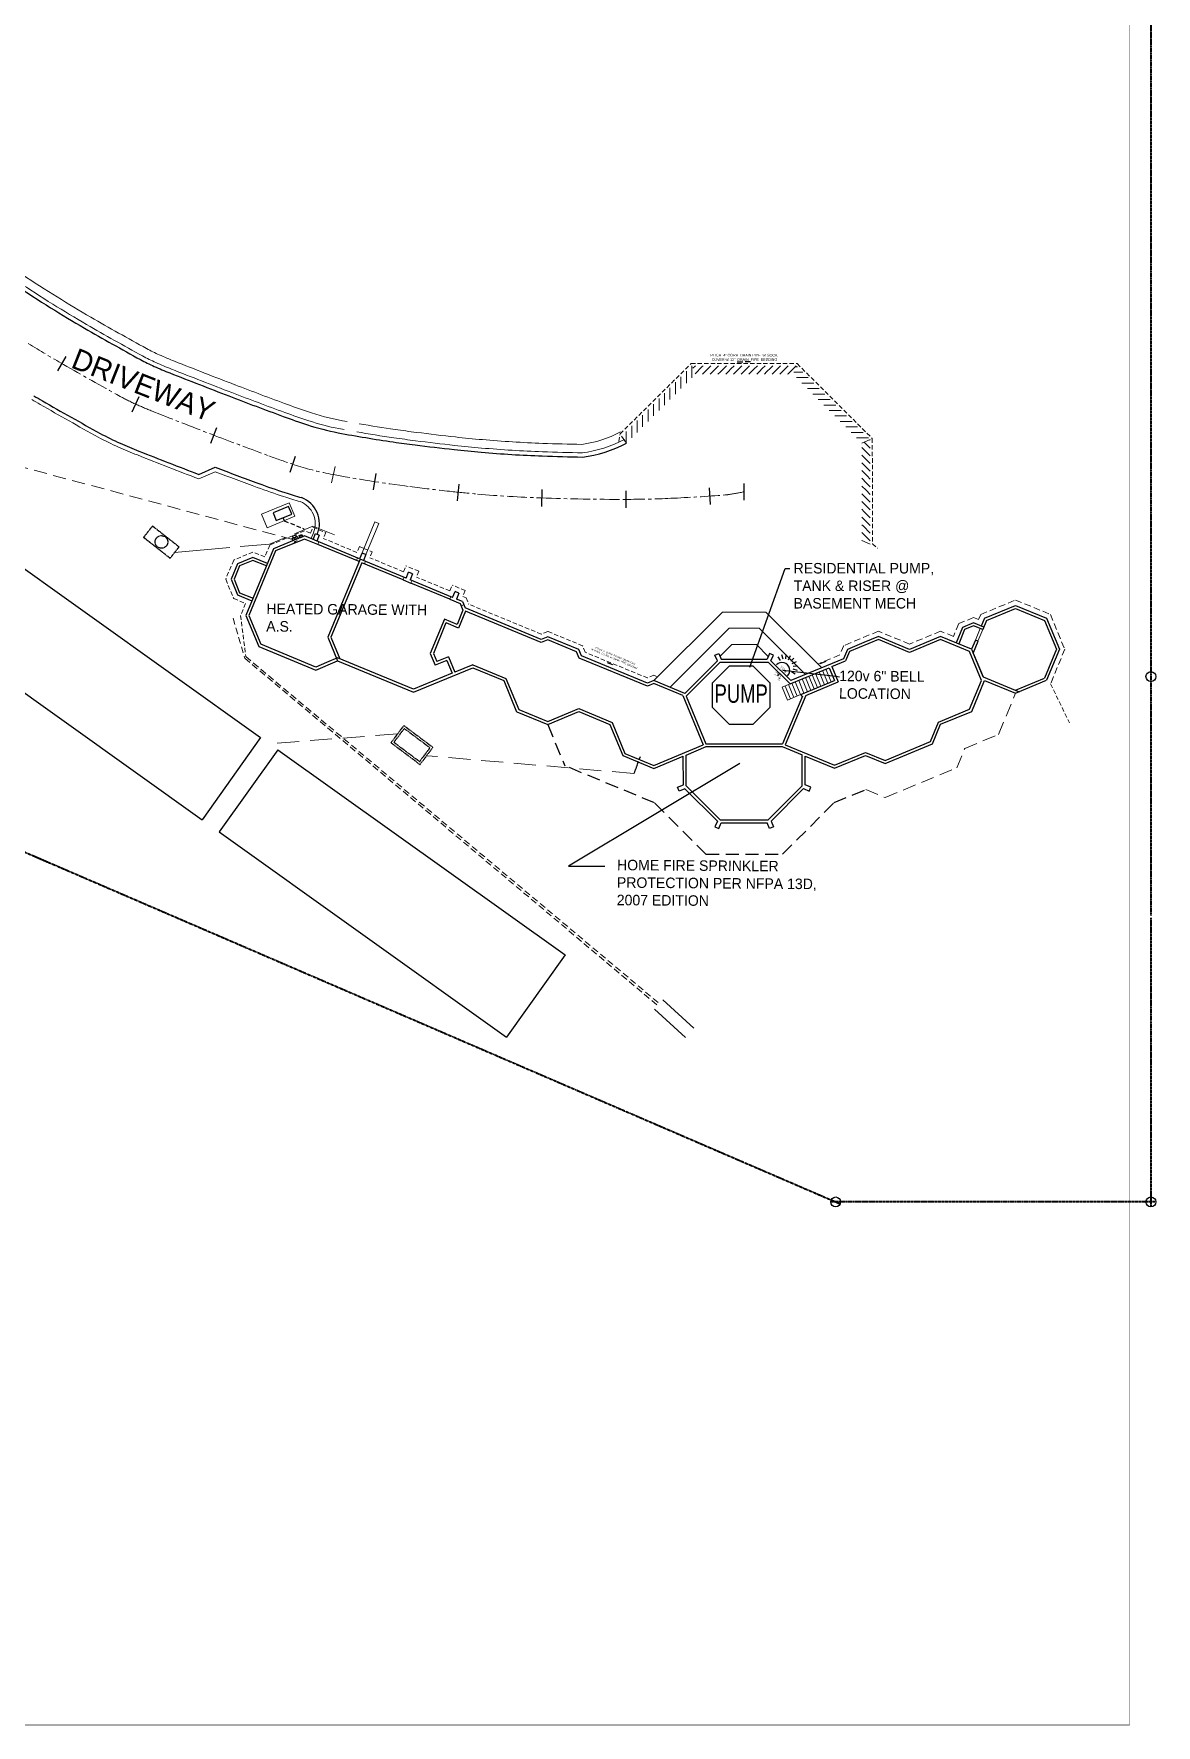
# Model space of a CAD drawing. Extents: x -16 to 10076, y -1 to 10000.
# Drawn here: x 6871 to 10075, y 0 to 4829 of the extents above; entities that cross this region are included whole.
import ezdxf
from ezdxf.enums import TextEntityAlignment as Align

# ---------------------------------------------------------------- set-up
doc = ezdxf.new("R2010")
doc.units = 0
doc.header["$MEASUREMENT"] = 0
for name, pattern in [('CENTER2', [1.125, 0.75, -0.125, 0.125, -0.125]), ('HIDDEN', [0.375, 0.25, -0.125]), ('HIDDEN2', [0.1875, 0.125, -0.0625]), ('HIDDENX2', [0.75, 0.5, -0.25]), ('PHANTOM', [2.5, 1.25, -0.25, 0.25, -0.25, 0.25, -0.25])]:
    doc.linetypes.add(name, pattern=pattern)
for name, color, linetype in [('BALCONY', 9, 'Continuous'), ('C-ANNO', 250, 'Continuous'), ('D-SCRATCH', 4, 'Continuous'), ('DOORS', 3, 'Continuous'), ('ELEC', 5, 'Continuous'), ('FOUNDATION', 5, 'Continuous'), ('LLFOUND', 7, 'Continuous'), ('SEPTIC', 5, 'Continuous'), ('TEXT', 1, 'Continuous'), ('TEXT100', 1, 'Continuous'), ('VX-PINS', 7, 'HIDDEN2')]:
    doc.layers.add(name, color=color, linetype=linetype)
for name, color, linetype, lineweight in [('CONCRETE', 7, 'Continuous', 30), ('D-CL', 5, 'CENTER2', 9), ('FOOTING TILE', 3, 'HIDDEN', 20), ('LP GAS', 6, 'Continuous', 20), ('Object', 4, 'Continuous', 30), ('V-BNDY', 3, 'PHANTOM', 40)]:
    doc.layers.add(name, color=color, linetype=linetype, lineweight=lineweight)
doc.layers.add('Viewport', color=42, linetype='Continuous', plot=False)
doc.styles.add('ARCHENT', font='technical.ttf', dxfattribs={"height": 6})
doc.styles.add('EXIST', font='romans.shx', dxfattribs={"width": 0.75, "oblique": 20, "height": 12})
doc.styles.add('OMNIX', font='omnix.shx', dxfattribs={"width": 0.75})
doc.styles.get("Standard").update_dxf_attribs({"font": 'hcad.shx', "height": 8})
doc.dimstyles.new('ARCHENTLTD', dxfattribs={"dimtxt": 12, "dimasz": 6, "dimexe": 9, "dimexo": 3, "dimgap": 1, "dimtad": 0, "dimdec": 4, "dimzin": 1, "dimdsep": 46, "dimlunit": 4, "dimtxsty": 'ARCHENT', "dimcen": 6, "dimaunit": 1, "dimadec": 5, "dimazin": 0, "dimtfac": 1, "dimtdec": 4, "dimtofl": 0, "dimtmove": 0, "dimatfit": 3, "dimfxl": 1, "dimfrac": 2, "dimtolj": 1, "dimtzin": 0, "dimarcsym": 0})
doc.dimstyles.new('DEFAULT', dxfattribs={"dimtxt": 8, "dimasz": 8, "dimexe": 8, "dimexo": 8, "dimgap": 1, "dimtad": 0, "dimdec": 1, "dimrnd": 0.5, "dimzin": 7, "dimdsep": 46, "dimlunit": 4, "dimtxsty": 'Standard', "dimcen": 0, "dimclrd": 256, "dimclre": 256, "dimclrt": 256, "dimadec": 0, "dimazin": 0, "dimtfac": 1, "dimtdec": 4, "dimtofl": 0, "dimtmove": 2, "dimatfit": 3, "dimfxl": 1, "dimtolj": 1, "dimtzin": 0, "dimarcsym": 0})

# ---------------------------------------------------------------- blocks, each defined once
blk = doc.blocks.new('F-LGPIN')
at = {"linetype": 'Continuous'}
blk.add_circle((0, 0), 0.03906577608751791, dxfattribs=at)
blk = doc.blocks.new('Tick')
at = {"layer": 'D-SCRATCH'}
blk.add_line((0, -2), (0, 2), dxfattribs=at)

msp = doc.modelspace()

# ---------------------------------------------------------------- hatches: boundary and pattern name
at = {"layer": 'C-ANNO', "linetype": 'Continuous', "lineweight": 9, "ltscale": 50}
msp.add_hatch(color=256, dxfattribs=at).paths.add_polyline_path([(7626.373493237883, 3384.82974264703), (7612.304379644462, 3379.079063865287), (7614.215429628238, 3374.415330027767), (7614.215524685113, 3374.415368881757)])
at = {"layer": 'D-CL', "linetype": 'Continuous', "lineweight": 9, "ltscale": 75}
h = msp.add_hatch(dxfattribs=at)
h.set_pattern_fill('ANSI31', color=256, scale=125, angle=45, style=0)
h.set_pattern_definition([(90, (30.834306029451, -74.54521324164443), (-15.625, 2.664535259100376e-15), [])])
edge = h.paths.add_edge_path()
edge.add_line((8548.589872162534, 3680.239878741021), (8749.688746173804, 3881.345852016669))
edge.add_line((8562.838267471623, 3660.48723452341), (8759.633957980188, 3857.347043653368))
edge.add_line((8562.838267471623, 3660.48723452341), (8548.589872162534, 3680.239878741021))
edge.add_line((8759.610683705509, 3857.340563508586), (8749.654447681805, 3881.331618216368))
h = msp.add_hatch(dxfattribs=at)
h.set_pattern_fill('ANSI31', color=256, scale=125, style=0)
h.set_pattern_definition([(45, (30.834306029451, -74.54521324164443), (-11.0485434560398, 11.04854345603981), [])])
edge = h.paths.add_edge_path()
edge.add_line((8759.63395798019, 3857.347043653368), (9037.990431225946, 3857.392382365374))
edge.add_line((8749.688746173815, 3881.345852016669), (9047.927824651382, 3881.394429208088))
edge.add_line((8759.610683705509, 3857.340563508586), (8749.654447681805, 3881.331618216368))
edge.add_line((9037.990431225944, 3857.392382365374), (9047.923571770129, 3881.396189115084))
h = msp.add_hatch(dxfattribs=at)
h.set_pattern_fill('ANSI31', color=256, scale=125, angle=315, style=0)
h.set_pattern_definition([(0, (30.834306029451, -74.54521324164443), (4.440892098500626e-15, 15.625), [])])
edge = h.paths.add_edge_path()
edge.add_line((9037.990431225944, 3857.392382365374), (9234.850240355934, 3660.596691856811))
edge.add_line((9047.927824651384, 3881.39442920811), (9258.849048719227, 3670.541903663204))
edge.add_line((9037.990431225944, 3857.392382365374), (9047.923571770129, 3881.396189115084))
edge.add_line((9234.799484786412, 3660.601589593271), (9258.79690532198, 3670.546226277735))
h = msp.add_hatch(dxfattribs=at)
h.set_pattern_fill('ANSI31', color=256, scale=125, angle=270, style=0)
h.set_pattern_definition([(315, (30.834306029451, -74.54521324164443), (11.04854345603981, 11.0485434560398), [])])
edge = h.paths.add_edge_path()
edge.add_line((9234.799484786412, 3660.601589593271), (9234.844820876484, 3382.261213431286))
edge.add_line((9258.849048719238, 3670.541903663182), (9258.897625910646, 3372.302825185594))
edge.add_line((9234.799484786412, 3660.601589593271), (9258.79690532198, 3670.546226277735))
edge.add_line((9234.895579067897, 3382.240218611019), (9258.897625910646, 3372.302825185594))

# ---------------------------------------------------------------- linework, layer by layer
at = {"layer": 'BALCONY', "linetype": 'HIDDEN', "lineweight": 20, "ltscale": 150}
for p, q in [((9625.283932419525, 2828.60141291548), (9673.907588160497, 2946.226835772863)), ((9528.745559917958, 2788.533110863507), (9625.283932419521, 2828.601412915479)), ((9505.932627064425, 2733.180297848221), (9528.745559917954, 2788.533110863506)), ((9301.255024800745, 2648.300894145752), (9505.932627064425, 2733.180297848221)), ((9245.823267970942, 2671.215744645137), (9301.255024800745, 2648.300894145752))]:
    msp.add_line(p, q, dxfattribs=at)
at = {"layer": 'BALCONY', "linetype": 'HIDDEN', "lineweight": 25, "ltscale": 150}
for p, q in [((8338.03105494369, 2856.815236430609), (8386.685267166838, 2739.272311223147)), ((8338.063161489532, 2856.801943319215), (8386.71737371268, 2739.259018111752)), ((8642.640776880125, 2633.334382590406), (8386.68355519096, 2739.276447158009)), ((9155.673220875737, 2633.798920397848), (9245.823267970942, 2671.215744645137)), ((8789.84152447685, 2486.277421121276), (8642.640776880133, 2633.334382590404)), ((9008.402514389834, 2486.384218793549), (9155.673220875737, 2633.798920397849)), ((8789.84152447685, 2486.277421121276), (9008.402514389838, 2486.38421879355)), ((8789.87363102269, 2486.264128009881), (9008.434620935679, 2486.370925682155))]:
    msp.add_line(p, q, dxfattribs=at)
at = {"layer": 'C-ANNO', "linetype": 'Continuous', "lineweight": 9, "ltscale": 50}
for p, q in [((8562.838267471623, 3660.48723452341), (8548.589872162534, 3680.239878741021)), ((9234.799484786412, 3660.601589593271), (9258.79690532198, 3670.546226277735)), ((9234.895579067897, 3382.240218611019), (9258.897625910644, 3372.302825185594))]:
    msp.add_line(p, q, dxfattribs=at)
at = {"layer": 'CONCRETE', "color": 1, "lineweight": 20, "ltscale": 75}
for p, q in [((8836.709570448615, 3178.097990081927), (8640.870863496351, 2982.310618784672)), ((8836.709570448618, 3178.097990081926), (8961.03783312754, 3178.084984033023)), ((9120.354948176313, 3018.908030606935), (8961.03783312754, 3178.084984033023)), ((8856.060265002228, 3131.595969022363), (8687.487023692178, 2963.066916207504)), ((8856.060265002232, 3131.595969022364), (8941.786869789636, 3131.587001114421)), ((9073.873991379352, 2999.616085152024), (8941.786869789636, 3131.587001114422)), ((8863.49349710698, 3085.095191173373), (8829.783250663093, 3051.393781274668)), ((8967.729025959421, 3051.514803848053), (8934.126465231255, 3085.087802219182))]:
    msp.add_line(p, q, dxfattribs=at)
at = {"layer": 'D-CL', "linetype": 'Continuous', "lineweight": 30, "ltscale": 50}
msp.add_line((7341.562116098973, 3571.001324419094), (7388.06712752114, 3591.768250237471), dxfattribs=at)
at = {"layer": 'D-CL', "ltscale": 75}
msp.add_lwpolyline([(6854.944764842217, 3945.255579691677, 0.00798766219194515), (6955.142416801066, 3885.088167440472, 0.006024652396805446), (7117.679627858054, 3793.583067814956, 0.02099905066465009), (7165.681130686654, 3769.877708039427, 0.009804312381586416), (7215.000467410918, 3749.193486563387, 0.002810775070789516), (7388.782097296872, 3681.413259261468, 0.003735480270276749), (7541.7495399836, 3624.047001059828, 0.00796278162827314), (7614.122753683226, 3598.820350489774, 0.03306163574879687), (7717.420222028591, 3572.0730500095, 0.01536069452891745), (7944.082448818571, 3536.295910805542, 0.004021929962097451), (8057.610564040801, 3522.861357474036, 0.005698870371673693), (8137.902565535604, 3514.939275799019, 0.01274223059563025), (8318.245167120735, 3503.840197681499, 0.009545530985555467), (8559.386537750612, 3499.766133531235, 0.0104841401684464), (8689.21894611054, 3502.774197991871, 0.008761550137532426), (8844.318713788418, 3512.348985574069, 0.0212351182893392), (8854.54237071072, 3513.598775335666, 0.004861434455680819), (8898.835597288295, 3521.376676010483)], format="xyb", dxfattribs=at)
at = {"layer": 'D-CL', "linetype": 'Continuous', "lineweight": 30, "ltscale": 150}
for points in [[(6870.708302279975, 3795.43248701592, 0.001862669766988677), (6895.017343886991, 3781.237430288168, 0.006024652396804239), (7060.074398157531, 3688.313710872161, 0.02099905066465341), (7117.109472386291, 3660.147156186478, 0.009804312381589304), (7170.768243022261, 3637.643003258152, 0.002742758116320397), (7341.562116098969, 3571.001324419091, 0.003735480270280087)], [(7388.067127521141, 3591.768250237472, 0.003022156596032684), (7512.842021913413, 3545.17777132464, 0.007962781628277758), (7587.741493033233, 3519.07055997897, 0.01387407786103739), (7635.129765959226, 3504.84033762335, 0.01536069452891729)]]:
    msp.add_lwpolyline(points, format="xyb", dxfattribs=at)
msp.add_arc((7606.217028307329, 3430.247753531682), 80, 337.8301863365362, 68.81323366523809, dxfattribs=at)
at = {"layer": 'DOORS', "lineweight": 20, "ltscale": 75}
msp.add_line((8863.493497106976, 3085.095191173372), (8934.126465231255, 3085.087802219182), dxfattribs=at)
at = {"layer": 'ELEC', "linetype": 'Continuous', "lineweight": 9, "ltscale": 50}
for p, q in [((7600.226836857241, 3490.240221032804), (7520.773197061267, 3457.329445849404)), ((7616.299541016574, 3451.437280667327), (7600.226836857241, 3490.240221032804)), ((7520.773197061269, 3457.329445849402), (7536.845901220603, 3418.526505483929)), ((7536.845901220603, 3418.526505483929), (7616.299541016574, 3451.437280667327))]:
    msp.add_line(p, q, dxfattribs=at)
at = {"layer": 'ELEC', "linetype": 'Continuous', "ltscale": 50}
for p, q in [((7598.12771055346, 3479.62920464601), (7553.781492992913, 3461.260399892485)), ((7607.312112930223, 3457.456095865738), (7598.12771055346, 3479.62920464601)), ((7553.781492992915, 3461.260399892486), (7562.965895369677, 3439.087291112215)), ((7562.965895369677, 3439.087291112213), (7607.312112930223, 3457.456095865738))]:
    msp.add_line(p, q, dxfattribs=at)
at = {"layer": 'ELEC', "linetype": 'Continuous', "lineweight": 30, "ltscale": 50}
msp.add_line((7586.164460068157, 3438.438763379447), (7582.334219351617, 3447.292114972915), dxfattribs=at)
at = {"layer": 'ELEC', "linetype": 'HIDDEN', "ltscale": 50}
msp.add_line((7585.787468059597, 3438.798766232429), (7641.569563799724, 3415.868151036228), dxfattribs=at)
at = {"layer": 'FOOTING TILE', "ltscale": 50}
for p, q in [((8544.502903551125, 3686.860689968662), (8747.123446903206, 3887.386008480759)), ((8747.123446903206, 3887.386008480759), (9050.389121980517, 3887.354283689361)), ((9050.389121980517, 3887.354283689361), (9264.802656096277, 3673.344861589265)), ((8540.653123622425, 3664.676555330958), (8544.502903551125, 3686.860689968662)), ((9264.802656096277, 3673.344861589265), (9264.976467549213, 3372.56186152145)), ((7643.811548741643, 3410.383831842014), (7544.371534247963, 3369.225011672326)), ((7660.322032307277, 3403.53407251797), (7643.811548741643, 3410.383831842014)), ((7660.322032307277, 3403.53407251797), (7667.013826577731, 3420.128093498437)), ((7667.089080780754, 3420.159689622264), (7704.078249581225, 3404.957204876647)), ((7704.063466372477, 3404.894736797045), (7697.212657440265, 3388.22913596236)), ((7793.260503165066, 3348.381446208612), (7697.212657440264, 3388.22913596236)), ((7496.422977335346, 3349.40337722422), (7441.361439495168, 3326.596141485702)), ((7530.3330779004, 3335.358947451511), (7496.422977335346, 3349.40337722422)), ((7544.371534247963, 3369.225011672326), (7530.332460069014, 3335.357457008628)), ((7800.130163353429, 3364.954812279302), (7793.260503165066, 3348.381446208613)), ((7800.092324340892, 3364.970366944725), (7813.062614504579, 3359.638607196726)), ((7813.078854988251, 3359.631931142756), (7837.127977109773, 3349.745942496091)), ((7837.127977109773, 3349.745942496092), (7830.208883433075, 3333.052435581857)), ((7926.269751981591, 3293.197384261133), (7830.208883433075, 3333.052435581857)), ((9264.976467549213, 3372.56186152145), (9280.1620997531, 3360.284315269508)), ((7441.361439495168, 3326.596141485702), (7418.554280043772, 3271.534787818936)), ((7926.269751981591, 3293.197384261133), (7933.162846858428, 3309.827300620258)), ((7970.109410783764, 3294.499158089835), (7933.162853008529, 3309.827298068745)), ((7970.109410783764, 3294.499158089835), (7963.220132148944, 3277.867075313797)), ((7418.554280043772, 3271.534787818936), (7441.36143949517, 3216.473434152173)), ((8058.833609023506, 3238.153827030777), (7963.216107521265, 3277.868746950929)), ((8058.833609023506, 3238.153827030777), (8065.624245683817, 3254.870297489755)), ((8102.68302322019, 3239.497901809321), (8065.624460135935, 3254.870825405275)), ((8102.68302322019, 3239.497901809321), (8095.838536739175, 3222.846271546438)), ((7441.36143949517, 3216.473434152173), (7475.235969585528, 3202.443891666461)), ((7475.235969585528, 3202.443891666461), (7461.184565136044, 3168.546591728534)), ((8105.020984065883, 3219.030702076015), (8095.838536739175, 3222.846271546438)), ((8105.020984065883, 3219.030702076015), (8112.758053423892, 3200.332263060373)), ((8319.225713738175, 3115.075605142187), (8112.758053423892, 3200.332263060373)), ((7461.184565136044, 3168.546591728534), (7475.892889233707, 3051.244169161897)), ((8337.939555263983, 3122.832901117747), (8319.225713738175, 3115.075605142187)), ((8437.374983031987, 3081.676045142364), (8337.939555263983, 3122.832901117747)), ((8444.989098725491, 3063.265462327161), (8437.374983031987, 3081.676045142364)), ((8622.631585797859, 2989.911578580857), (8444.989098725495, 3063.265462327159)), ((8640.852071921629, 2997.464367968631), (8622.631585797862, 2989.911578580857)), ((8648.228508073604, 2994.381804749874), (8640.852071921629, 2997.464367968632)), ((8993.687371998645, 2998.597013360374), (9000.856443264167, 3001.075062840129)), ((8993.687371998645, 2998.597013360374), (8996.082330571511, 2996.21174214886)), ((8996.082330571511, 2996.21174214886), (8998.53130289371, 3003.390798256687)), ((8998.53130289371, 3003.390798256687), (9000.856443264167, 3001.075062840129)), ((9773.802031718407, 2972.846319330629), (9828.032886032664, 2861.286043219249))]:
    msp.add_line(p, q, dxfattribs=at)
at = {"layer": 'FOOTING TILE', "ltscale": 75}
for p, q in [((9574.441640105428, 3171.135919790373), (9673.7257249462, 3212.343831186352)), ((9673.7257249462, 3212.343831186352), (9773.108311654187, 3171.250129574489)), ((9511.544625441582, 3144.909638965995), (9496.400700451637, 3108.274989564996)), ((9553.62116518136, 3162.531073973507), (9511.544625441582, 3144.909638965995)), ((9568.265787600127, 3156.477322482987), (9553.62116518136, 3162.531073973507)), ((9574.441640105428, 3171.135919790373), (9568.265787600127, 3156.477322482987)), ((9773.108311654187, 3171.250129574491), (9814.341888147426, 3071.7964637203)), ((9282.190999796074, 3123.335535116306), (9183.054526014725, 3082.203589324687)), ((9370.95097889118, 3086.677908608731), (9282.19099979607, 3123.335535116305)), ((9459.656895240822, 3123.463634462599), (9370.95097889118, 3086.677908608731)), ((9496.400721901295, 3108.275041453833), (9459.656895240822, 3123.463634462599)), ((7475.892889233707, 3051.244169161897), (8657.374906547255, 2059.405734930569)), ((9171.832806284607, 3055.431921313756), (9112.166560991713, 3030.65211516663)), ((9183.054526014725, 3082.203589324687), (9171.832806284607, 3055.431921313756)), ((9814.341888147426, 3071.7964637203), (9773.802031718407, 2972.846319330629))]:
    msp.add_line(p, q, dxfattribs=at)
at = {"layer": 'FOOTING TILE', "ltscale": 250}
for p, q in [((7908.677437773316, 2830.100363329652), (7542.655103199029, 2802.072028628524)), ((8584.119306304652, 2717.062816062888), (7992.501547567204, 2767.816809116074))]:
    msp.add_line(p, q, dxfattribs=at)
at = {"layer": 'FOUNDATION', "color": 1, "lineweight": 20, "ltscale": 50}
for p, q in [((7844.477392573991, 3435.382323916812), (7807.718607628124, 3346.700091824226)), ((9572.79959068163, 3130.797571660365), (9558.99447907894, 3097.400492962751)), ((9580.310451263833, 3128.026984942893), (9566.449303272091, 3094.495499723)), ((9083.607086100475, 2994.9559007846), (9098.754252524175, 2958.461147583994)), ((9093.30494901872, 2998.98100386639), (9108.452115442416, 2962.486250665781)), ((9103.002811936958, 3003.006106948177), (9118.117195425506, 2966.590339156064)), ((9112.7006748552, 3007.031210029965), (9127.847841278899, 2970.536456829353)), ((9122.398537773437, 3011.056313111752), (9137.54570419714, 2974.561559911139)), ((9132.096400691682, 3015.081416193542), (9147.243567115382, 2978.586662992926)), ((9030.100634240347, 2972.689694377186), (9007.022537680039, 2963.111118316684)), ((9007.022537680039, 2963.111118316682), (9022.169704103735, 2926.61636511608)), ((9015.742696301526, 2966.7304247182), (9030.889862725222, 2930.235671517598)), ((9025.44055921977, 2970.755527799989), (9040.587725643463, 2934.260774599385)), ((9035.138422138009, 2974.780630881777), (9050.285588561705, 2938.285877681171)), ((9044.83628505625, 2978.805733963566), (9059.983451479946, 2942.310980762957)), ((9054.513497345755, 2982.880591539235), (9069.660663769451, 2946.385838338635)), ((9064.211360263997, 2986.905694621023), (9079.358526687693, 2950.410941420422)), ((9073.909223182238, 2990.930797702812), (9089.056389605934, 2954.436044502208)), ((9059.983451479946, 2942.310980762957), (9022.169704103735, 2926.616365116082))]:
    msp.add_line(p, q, dxfattribs=at)
at = {"layer": 'FOUNDATION', "color": 1, "lineweight": 20, "ltscale": 75}
for p, q in [((7855.574029933709, 3430.814447412333), (7818.81698072778, 3342.136402870947)), ((7795.308542778323, 3332.433110428348), (7792.245268579131, 3325.042822803328)), ((7817.481777499926, 3323.242304700377), (7814.418503300728, 3315.852017075358)), ((7928.336091875243, 3277.293191712442), (7925.272817676044, 3269.902904087422)), ((7950.50932659684, 3268.102385984475), (7947.446052397644, 3260.712098359454)), ((8061.363640972154, 3222.153272996539), (8058.300366772964, 3214.762985371517)), ((8098.171792114202, 3198.967182055651), (8090.786671964554, 3195.891295369002)), ((8098.171792114202, 3198.967131296266), (8090.786671964554, 3195.891244609616)), ((8098.171792114202, 3198.967131296266), (8090.786671964554, 3195.891244609617))]:
    msp.add_line(p, q, dxfattribs=at)
at = {"layer": 'FOUNDATION', "color": 1, "lineweight": 20, "ltscale": 1.5}
msp.add_line((7844.463945467388, 3435.349882163627), (7855.562824011525, 3430.787412618018), dxfattribs=at)
at = {"layer": 'FOUNDATION', "color": 1, "ltscale": 75}
for p, q in [((7643.807475616622, 3395.230302328676), (7555.083808073486, 3358.507042624855)), ((7643.805280538308, 3386.571197416904), (7561.20510740235, 3352.382488883446)), ((7681.390954203812, 3370.991935791265), (7643.805280538308, 3386.571197416904)), ((7555.083808073486, 3358.50704262486), (7476.338132375861, 3168.542701513398)), ((7561.20510740235, 3352.382488883446), (7484.997313655756, 3168.540478533334)), ((7799.636742423233, 3321.979056916327), (7681.390954203812, 3370.991935791265)), ((7818.81698072778, 3342.136402870946), (7811.915036413032, 3325.485149884435)), ((7807.027030048254, 3318.915782717129), (7718.803004295204, 3106.071328269191)), ((7925.272817676044, 3269.902904087424), (7807.027030048254, 3318.915782717129)), ((7925.272817676044, 3269.902904087422), (7947.44605239764, 3260.712098359452)), ((8058.300366772964, 3214.762985371518), (7947.44605239764, 3260.712098359456)), ((8058.280761938483, 3214.76298742239), (8088.092788637699, 3202.401644190087)), ((8058.280761938483, 3214.762987422391), (8088.092788637699, 3202.401644190087)), ((8088.092788637699, 3202.401694949473), (8095.921020019775, 3183.482941565603)), ((8088.092788637699, 3202.401644190087), (8095.921020019775, 3183.482890806217)), ((8088.092788637699, 3202.401644190087), (8095.921020019775, 3183.482890806218)), ((8094.300547578348, 3208.322830427541), (8102.042987049935, 3189.611413275523)), ((8094.300547578348, 3208.322779668155), (8102.042987049935, 3189.611362516137)), ((8094.300547578348, 3208.322779668155), (8102.042987049935, 3189.611362516137)), ((8319.236011208413, 3099.924730734987), (8102.062302949632, 3189.602235316859)), ((7476.338132375861, 3168.542701513403), (7513.062199232977, 3079.821621741256)), ((7484.997313655757, 3168.540478533333), (7519.183347026646, 3085.950992853734)), ((8079.059805836926, 3142.551149655739), (8043.391544919333, 3157.340295927945)), ((8079.059805836926, 3142.55114965574), (8043.391544919333, 3157.340295927945)), ((8083.382959050873, 3132.098224421115), (8047.734441334179, 3146.879184561494)), ((8083.382959050873, 3132.098224421115), (8047.734441334179, 3146.879184561495)), ((8319.24189547712, 3091.267088216587), (8103.295669531412, 3180.437728723442)), ((7710.140444626985, 3106.065188591243), (7738.215680178838, 3038.459558109102)), ((7718.803004295204, 3106.07132826919), (7744.403594360791, 3044.557289491838)), ((8337.945447498169, 3107.679842664268), (8319.236011208413, 3099.924730734988)), ((8337.945820380246, 3099.020273535493), (8319.24189547712, 3091.267088216588)), ((8426.642551896519, 3070.980776256721), (8337.945447498169, 3107.679842664268)), ((8420.50680671322, 3064.820939935693), (8337.94582038025, 3099.020273535493)), ((9282.248980088001, 3099.541160684728), (9199.719307405843, 3065.29941399471)), ((9282.243370406135, 3108.200080700574), (9240.218956030358, 3090.764056721736)), ((9370.962828680184, 3071.52484812348), (9282.243370406131, 3108.200080700574)), ((9370.96898617043, 3062.86570165224), (9282.248980088001, 3099.541160684728)), ((9459.630584855671, 3108.32644674847), (9370.962828680169, 3071.524848123474)), ((9459.63676903473, 3099.667311354437), (9370.96898617043, 3062.865701652241)), ((9548.350816466185, 3071.651535030404), (9459.630584855668, 3108.326446748468)), ((9542.232293246178, 3065.524213396125), (9459.63676903473, 3099.667311354437)), ((7513.062199232975, 3079.821621741257), (7675.659359112996, 3012.431671524802)), ((7675.660967803561, 3021.091019494295), (7519.183347026646, 3085.950992853733)), ((7738.212632369833, 3047.123443219184), (7706.106909796738, 3033.761851967988)), ((7954.79526747287, 2957.34994159542), (7738.212632369833, 3047.123443219183)), ((8054.45402595575, 3050.533679525332), (8072.695167193028, 3006.447142789422)), ((8427.997991000026, 3046.479762717237), (8420.50680671322, 3064.820939935693)), ((8434.289075518693, 3052.534163965599), (8426.642551896519, 3070.980776256721)), ((8622.647767536804, 2966.103061655258), (8427.997991000026, 3046.479762717237)), ((8622.56935662996, 2974.790652586732), (8434.289075518693, 3052.534163965599)), ((9182.554914832299, 3044.724159333939), (9031.80117209783, 2982.153739480892)), ((9193.592614739637, 3071.41868292257), (9182.554914832299, 3044.724159333939)), ((9199.719307405843, 3065.299413994711), (9188.633649854697, 3038.488905512071)), ((9240.21895541164, 3090.76405646503), (9193.592614739637, 3071.41868292257)), ((9576.494321947734, 2982.977163833529), (9542.232293246174, 3065.524213396126)), ((9580.816968008488, 2993.431268396104), (9552.722397347663, 3061.119143418911)), ((7675.659359112994, 3012.431671524803), (7738.218819008348, 3038.460864085813)), ((7706.10690979674, 3033.761851967987), (7675.660967803561, 3021.091019494295)), ((7738.218819008348, 3038.460864085813), (7954.566659720413, 2948.784684736424)), ((7954.558331021487, 2948.781233542924), (8123.8443932278, 3018.928919609072)), ((8065.427619749088, 3003.143679813996), (7954.79526747287, 2957.34994159542)), ((8123.808493068943, 3027.604337918008), (8072.695167193028, 3006.447142789423)), ((8123.808493068943, 3027.604337918008), (8218.701383300515, 2988.255226730013)), ((8123.8443932278, 3018.928919609072), (8212.546172092018, 2982.214513887667)), ((8822.291010242732, 3038.428022970342), (8729.549673621703, 2945.710996851209)), ((8830.275971944398, 3035.098665803619), (8732.863472067089, 2937.711700891081)), ((9030.100634240347, 2972.689694377186), (8967.65109278072, 3035.084294915614)), ((9031.904164000962, 2982.196484190581), (8975.342245935482, 3038.708641059884)), ((8212.546172092018, 2982.214513887667), (8249.30733966046, 2893.529124300681)), ((8218.701383300515, 2988.255226730015), (8255.428663418676, 2899.653669954302)), ((8640.790595934115, 2982.343754184236), (8622.56935662996, 2974.790652586732)), ((8640.86541308964, 2973.654673564352), (8622.647767536804, 2966.103061655258)), ((8729.530068787204, 2945.711049661475), (8640.790595934115, 2982.343754184236)), ((8723.407520734858, 2939.583657493878), (8640.86541308964, 2973.654673564352)), ((9542.35024980654, 2900.38212958432), (9576.494321947734, 2982.977163833532)), ((9548.477503373064, 2894.263547244402), (9585.153509488291, 2982.983368614407)), ((8255.448268253156, 2899.653667903429), (8338.02834557193, 2865.473331730171)), ((8338.02834557193, 2865.473331730171), (8426.712693155816, 2902.23493044628)), ((8426.712693155816, 2902.23493044628), (8521.53997443926, 2862.98541097499)), ((9064.937219607584, 2937.883757018678), (9060.250144247386, 2942.566708853995)), ((9453.67785317176, 2863.578604934299), (9542.35024980654, 2900.382129584321)), ((8249.32694449494, 2893.5291222498), (8338.030623796029, 2856.814194427533)), ((8338.030623796029, 2856.814194427533), (8426.714971379919, 2893.575793143641)), ((8426.714971379926, 2893.575793143636), (8515.418650681066, 2856.860865321356)), ((8515.418650681055, 2856.860865321359), (8552.173674494385, 2768.192379152188)), ((8521.53997443926, 2862.985410974989), (8558.293088837301, 2774.321531113915)), ((9430.82350645487, 2808.125306205507), (9453.677853171763, 2863.578604934301)), ((9436.930657935207, 2801.948615106696), (9459.809747197616, 2857.461948619453)), ((9459.809747197616, 2857.461948619456), (9548.477503373064, 2894.263547244402)), ((9301.195737275624, 2754.368922363171), (9430.823506454873, 2808.125306205509)), ((9301.200577073594, 2745.71030781481), (9436.871854890282, 2801.972922938654)), ((8552.173674494385, 2768.192379152188), (8640.913647717167, 2731.572954688134)), ((8558.293088837301, 2774.321531113916), (8640.907224611834, 2740.229993841715)), ((8640.907224611834, 2740.229993841715), (8781.860225595867, 2798.640567110143)), ((8640.913647717214, 2731.572954688114), (8725.158622699248, 2766.483862929382)), ((8733.157004052024, 2769.798372281959), (8790.844797184387, 2793.704050372725)), ((9007.152138775318, 2793.820282989302), (9064.827360636407, 2769.974088192406)), ((9016.172346621346, 2798.747641171884), (9157.079760221679, 2740.48855651447)), ((9072.82897816977, 2766.665767491875), (9157.0856509167, 2731.829299309735)), ((9157.079760221679, 2740.48855651447), (9245.748027927164, 2777.290367450229)), ((9157.0856509167, 2731.829299309735), (9245.75416997155, 2768.631214568177)), ((9245.748027927164, 2777.290367450228), (9301.195737275624, 2754.368922363171)), ((9245.754169971553, 2768.631214568179), (9301.200577073594, 2745.71030781481)), ((8729.77356883261, 2673.503774648896), (8822.494289160115, 2580.873624196477)), ((8733.20020458103, 2681.388670265425), (8830.386559666358, 2584.297247100486)), ((8967.759135063678, 2584.364370562067), (9064.87055805819, 2681.57074503192)), ((8975.545582668745, 2580.839190543845), (9068.327344017694, 2673.711670006616)), ((8830.386559666358, 2584.297247100485), (8967.759135063678, 2584.364370562066)), ((8833.507134161851, 2576.298770931347), (8964.491497607114, 2576.362772962771))]:
    msp.add_line(p, q, dxfattribs=at)
at = {"layer": 'FOUNDATION', "color": 1, "ltscale": 50}
for p, q in [((7800.831068704469, 3330.0835924956), (7643.80529334589, 3395.229399073694)), ((7807.718607628124, 3346.700091824226), (7800.83106870447, 3330.0835924956)), ((7802.678396655899, 3329.31718539374), (7710.140444626982, 3106.065188591243)), ((7933.841051599617, 3274.90129774905), (7802.678396655899, 3329.317185393739)), ((7951.817386800573, 3286.931003057182), (7940.733419092009, 3291.529445668345)), ((8066.513187623116, 3219.859166659728), (7944.925018183414, 3270.302855604522)), ((8084.429188471401, 3231.913903081762), (8073.287270102016, 3236.536387876652)), ((8094.300593879364, 3208.322892264549), (8077.970271657873, 3215.097968991438)), ((8094.300593879364, 3208.32289226455), (8077.970271657873, 3215.097968991439)), ((9585.023756179658, 3160.370053861149), (9673.693038113835, 3197.172285753084)), ((9591.151062410949, 3154.251493379771), (9673.699222292887, 3188.513150359049)), ((9673.693038113832, 3197.172285753082), (9762.41326972435, 3160.497374035016)), ((9673.699222292891, 3188.51315035905), (9756.294709242966, 3154.370067803735)), ((8042.981946374669, 3157.505370058088), (8002.758447422957, 3059.859598994155)), ((8047.325865781327, 3147.046742086343), (8011.415366348532, 3059.87112341092)), ((8095.928761782124, 3183.501735218842), (8079.083124531527, 3142.541531774815)), ((8095.928761782124, 3183.501684459456), (8079.083124531527, 3142.541481015429)), ((8095.928761782124, 3183.501684459456), (8079.083124531527, 3142.54148101543)), ((8103.296091988904, 3180.438756125431), (8083.413721655602, 3132.085520068551)), ((8103.296091988904, 3180.438705366045), (8083.413721655602, 3132.085469309165)), ((8103.296091988904, 3180.438705366046), (8083.413721655602, 3132.085469309166)), ((9585.023756179662, 3160.370053861149), (9575.855684717864, 3138.190819608865)), ((9591.151062410949, 3154.251493379769), (9580.310451263833, 3128.026984942893)), ((9756.294709242962, 3154.370067803734), (9790.555732955234, 3071.823433680438)), ((9762.41326972435, 3160.497374035016), (9799.214868349265, 3071.829617859496)), ((9558.99447907894, 3097.400492962751), (9548.350816466189, 3071.651535030404)), ((9566.36762316837, 3094.297907489487), (9552.686769614842, 3061.202572312408)), ((8002.758447422956, 3059.859598994155), (8016.714505830909, 3026.234636212027)), ((8011.415366348533, 3059.87112341092), (8021.038755300551, 3036.685057124095)), ((8054.47363079023, 3050.533677474458), (8021.037499533506, 3036.688082700436)), ((8822.291010242732, 3038.428022970342), (8815.297808528032, 3054.98839858014)), ((8833.263784732027, 3043.098353290631), (8964.246341035412, 3043.084651132368)), ((9548.349736953309, 3071.651981276304), (9580.81493618374, 2993.432108305919)), ((9790.555732955234, 3071.823433680438), (9756.412650399934, 2989.227946730367)), ((9799.214868349265, 3071.829617859496), (9762.539956631217, 2983.109386248984)), ((8050.159903696579, 3040.088640858895), (8016.7128862953, 3026.238538232424)), ((8830.275971944395, 3035.098665803619), (8967.65109278072, 3035.084294915615)), ((9030.100634240347, 2972.689694377186), (9141.806627433287, 3019.05332533854)), ((9141.81496292398, 3019.056784988316), (9156.908069497762, 2982.69445360163)), ((9149.203745974062, 3022.123686525502), (9167.363754085034, 2978.372572088732)), ((9149.20381086334, 3022.123530194174), (9188.633649854697, 3038.488905512072)), ((9060.250144247386, 2942.566708853997), (9156.906488574763, 2982.693797438725)), ((9074.629491816102, 2939.874312009895), (9167.36245633567, 2978.37260105544)), ((9580.814936183744, 2993.432108305916), (9684.321609419572, 2950.644820285525)), ((9585.151968845237, 2982.982699342097), (9673.872200455755, 2946.30778762403)), ((9673.866016276696, 2954.966923018062), (9756.412650399934, 2989.227946730367)), ((9673.872200455755, 2946.30778762403), (9762.539956631217, 2983.109386248984)), ((8723.427125569338, 2939.58360468362), (8781.860225595867, 2798.640567110143)), ((8732.863472067089, 2937.711700891084), (8789.250781202327, 2801.7031949842)), ((9065.09622410996, 2937.764025166889), (9008.7863031867, 2801.821162261518)), ((9074.629491816102, 2939.874312009896), (9016.172346621346, 2798.747641171884)), ((8789.250781202327, 2801.7031949842), (9008.7863031867, 2801.821162261518)), ((8725.198675185336, 2684.516617598178), (8725.158622699248, 2766.483862929383)), ((8733.20020458103, 2681.388670265423), (8733.157004052024, 2769.798372281958)), ((8790.844797184387, 2793.704050372726), (9007.152138775318, 2793.820282989302)), ((9064.87055805819, 2681.570745031915), (9064.827360636407, 2769.974088192407)), ((9072.869011156612, 2684.73842720362), (9072.828978169766, 2766.665767491873))]:
    msp.add_line(p, q, dxfattribs=at)
at = {"layer": 'FOUNDATION', "color": 1, "ltscale": 1.5}
for p, q in [((7667.942929349448, 3385.21382877496), (7674.716055047901, 3401.888694478915)), ((7674.716055047901, 3401.888694478916), (7685.807254437877, 3397.330230609499)), ((7685.7919718443, 3397.268958954304), (7678.958407980906, 3380.645309287157)), ((7807.718102183647, 3346.698872416555), (7818.816980727784, 3342.136402870946)), ((7933.841304902841, 3274.901908304626), (7940.74313090827, 3291.552875864553)), ((7951.818018437966, 3286.932526910979), (7944.925050541894, 3270.302929940717)), ((8066.513187623116, 3219.859166659727), (8073.287270102016, 3236.536387876653)), ((8084.429188471401, 3231.913903081764), (8077.585834672321, 3215.265420688226)), ((8815.297087068748, 3054.988088610443), (8826.324168299974, 3059.725793307995)), ((8822.291010242732, 3038.428022970343), (8816.128154798955, 3053.022082335638)), ((8826.324168299974, 3059.725793307995), (8833.263784732027, 3043.098353290631)), ((8971.138291533362, 3059.679743917871), (8964.246341035412, 3043.084651132368)), ((8982.31383804975, 3055.299011112033), (8971.138291533362, 3059.679743917871)), ((8975.342245935482, 3038.70864105988), (8982.31383804975, 3055.299011112033)), ((8708.581605325002, 2677.581329247418), (8725.198675185336, 2684.516617598179)), ((8713.212450255916, 2666.51025919025), (8708.581605325002, 2677.581329247418)), ((8729.77356883261, 2673.503774648896), (8713.212450255916, 2666.51025919025)), ((9068.327344017694, 2673.711670006615), (9084.931783470123, 2666.726395723254)), ((9089.489991045657, 2677.827975283137), (9072.869011156612, 2684.738427203621)), ((9084.931783470123, 2666.726395723254), (9089.489991045657, 2677.827975283137)), ((8822.494289160115, 2580.873624196477), (8815.516961891817, 2564.305678905268)), ((8815.516961891817, 2564.305678905268), (8826.592552294458, 2559.685655721582)), ((8826.592552294458, 2559.685655721582), (8833.507134161855, 2576.298770931347)), ((8971.406572905698, 2559.75783061933), (8964.491497607118, 2576.362772962771)), ((8982.529536164851, 2564.264775463066), (8971.406572905698, 2559.75783061933)), ((8975.545582668745, 2580.839190543844), (8982.529536164851, 2564.264775463066))]:
    msp.add_line(p, q, dxfattribs=at)
at = {"layer": 'FOUNDATION', "color": 1, "ltscale": 25}
for p, q in [((7496.422793161933, 3334.249810133002), (7452.076575601391, 3315.881005379478)), ((7537.905726915481, 3317.067016365257), (7496.422793161933, 3334.249810133002)), ((7452.076575601391, 3315.881005379478), (7433.707770847866, 3271.534787818936)), ((7458.199510519234, 3309.758070461637), (7442.366908450206, 3271.534787818936)), ((7496.422793161933, 3325.590672530663), (7458.199510519232, 3309.758070461635)), ((7534.842271443148, 3309.676803567283), (7496.422793161933, 3325.590672530661)), ((7433.707770847866, 3271.534787818936), (7452.076575601391, 3227.188570258395)), ((7442.366908450206, 3271.534787818935), (7458.199510519234, 3233.311505176237)), ((7452.076575601391, 3227.188570258396), (7493.530712421315, 3210.017704571111)), ((7458.199510519235, 3233.311505176236), (7496.594167893644, 3217.407917369086)), ((8050.140267848458, 3040.088717956861), (8065.408014914608, 3003.143681864869))]:
    msp.add_line(p, q, dxfattribs=at)
at = {"layer": 'FOUNDATION', "color": 1, "lineweight": 9, "ltscale": 75}
msp.add_line((7684.454228403004, 3378.382223416282), (7681.390954203812, 3370.991935791265), dxfattribs=at)
at = {"layer": 'FOUNDATION', "color": 1, "ltscale": 150}
for p, q in [((9553.676133837058, 3147.359653944102), (9522.327170517665, 3134.348250304809)), ((9583.248635657133, 3135.134743017188), (9553.676022278216, 3147.359384063019)), ((9522.327933394297, 3134.348566931714), (9503.990700660963, 3089.988990889422)), ((9528.455239628298, 3128.230006456901), (9511.383921473624, 3086.932802738268)), ((9553.681936574287, 3138.700360232437), (9528.455239628298, 3128.2300064569)), ((9580.19244750597, 3127.74152220453), (9553.681936574287, 3138.700360232437)), ((9566.439600825774, 3094.472028547563), (9559.047144666414, 3097.527900608558))]:
    msp.add_line(p, q, dxfattribs=at)
at = {"layer": 'LLFOUND', "linetype": 'HIDDEN'}
for p, q in [((7209.465718450856, 3423.616245400689), (7184.147781854445, 3391.369267105213)), ((7184.147781854445, 3391.369267105213), (7260.046157598709, 3331.779489506342)), ((7285.364094195113, 3364.026467801838), (7209.465718450846, 3423.616245400675)), ((7260.046157598709, 3331.779489506342), (7285.364094195113, 3364.026467801838))]:
    msp.add_line(p, q, dxfattribs=at)
at = {"layer": 'LLFOUND', "linetype": 'HIDDEN', "ltscale": 0.5}
for p, q in [((7926.925208151509, 2853.776789863219), (7890.382852233032, 2804.932251617898)), ((8010.201142209076, 2791.475068297299), (7926.925208151509, 2853.776789863219)), ((7890.382852233032, 2804.932251617898), (7973.658786290619, 2742.630530051988)), ((7928.135258872187, 2845.378078961863), (7898.781563134397, 2806.142302338577)), ((7898.781563134397, 2806.142302338577), (7972.448735569942, 2751.029240953344)), ((8001.80243130773, 2790.265017576629), (7928.135258872187, 2845.378078961863)), ((7972.448735569942, 2751.029240953344), (8001.80243130773, 2790.265017576629)), ((7973.658786290619, 2742.630530051988), (8010.201142209076, 2791.475068297299))]:
    msp.add_line(p, q, dxfattribs=at)
at = {"layer": 'LLFOUND', "linetype": 'HIDDENX2', "ltscale": 20}
msp.add_line((8601.799417875423, 2765.022604286527), (8593.49200350872, 2742.487574905162), dxfattribs=at)
at = {"layer": 'LLFOUND', "linetype": 'HIDDENX2', "ltscale": 0.5}
msp.add_line((8593.49200350872, 2742.487574905162), (8584.119306304652, 2717.062816062888), dxfattribs=at)
at = {"layer": 'LLFOUND', "linetype": 'HIDDEN', "ltscale": 1.5}
msp.add_circle((7235.151252609762, 3378.21574377195), 17.99928, dxfattribs=at)
at = {"layer": 'LP GAS', "ltscale": 675}
for p, q in [((7587.656430815751, 3390.38771437076), (7544.031035289352, 3372.330900738491)), ((7667.256156101311, 3423.334519490073), (7614.528488745478, 3401.51022079386)), ((7272.705125896911, 3347.90297865409), (7430.590291991943, 3362.117642282376)), ((7460.085634412756, 3364.773156929398), (7544.031035289353, 3372.330900738491))]:
    msp.add_line(p, q, dxfattribs=at)
at = {"layer": 'LP GAS', "ltscale": 20}
msp.add_line((7667.256156101311, 3423.334519490073), (7728.769679505698, 3398.052567190774), dxfattribs=at)
at = {"layer": 'Object', "linetype": 'HIDDEN', "lineweight": 15, "ltscale": 150}
msp.add_line((6654.61699938505, 3641.277873237589), (7609.856912169535, 3384.961488013901), dxfattribs=at)
at = {"layer": 'Object', "linetype": 'Continuous', "lineweight": 20, "ltscale": 50}
msp.add_line((7341.910236220803, 3558.01467396962), (7388.435785863398, 3578.790771180222), dxfattribs=at)
at = {"layer": 'Object', "linetype": 'Continuous', "lineweight": 5, "ltscale": 25}
msp.add_line((7721.004010801761, 3546.983545559294), (7731.007334093439, 3593.929615928625), dxfattribs=at)
at = {"layer": 'Object', "lineweight": 20, "ltscale": 50}
msp.add_line((7669.189755809103, 3404.5877537073), (7662.149774179601, 3387.618763192805), dxfattribs=at)
at = {"layer": 'Object', "linetype": 'HIDDEN', "lineweight": 20, "ltscale": 75}
for p, q in [((7439.85661019656, 3160.144255790217), (7472.910988158889, 3046.366460165419)), ((7472.910988158889, 3046.366460165419), (8651.938275459092, 2054.664032105765))]:
    msp.add_line(p, q, dxfattribs=at)
at = {"layer": 'Object', "lineweight": 9, "ltscale": 75}
for p, q in [((8642.562812253316, 2043.702947591623), (8731.442385096954, 1963.077755925914)), ((8666.55448308057, 2070.405018371712), (8755.434055924208, 1989.779826706001))]:
    msp.add_line(p, q, dxfattribs=at)
at = {"layer": 'Object', "lineweight": 30}
for points in [[(6496.630798614481, 4809.179399781437, 6.933105484830129e-05), (6496.517667446863, 4808.730073839418, 0.04860432039394372), (6484.048209566764, 4725.87835415839, 0.03884362321439956), (6486.974567367152, 4610.684330999246, 0.0454914547871883), (6506.030374449862, 4513.676824178582, 0.04560779080808664), (6542.203253602881, 4422.05989283014, 0.03377166581112517), (6601.057045325807, 4322.688470079905, 0.04082938929432725), (6657.546010582456, 4253.379680000499, 0.02123933474898511), (6756.281346752959, 4158.995694347213, 0.03334344833917014), (6817.859493319304, 4111.819715564655, 0.007580317037970464), (6918.356615896449, 4047.132648484788, 0.007987662191852504), (7015.26748971514, 3988.938904592788, 0.006024652396796483), (7175.284857558577, 3898.85242475775, 0.02099905066457335), (7214.252788987035, 3879.608259892359, 0.00980431238144863), (7259.232691799577, 3860.743969868627, 0.002742758116382286), (7427.573648300011, 3795.059389055089, 0.003735480270248614)], [(7427.573648300011, 3795.059389055089, 0.003837215316385346), (7583.045994369309, 3736.717329253056, 0.007962781628180149), (7651.810268897515, 3712.748622648046, 0.03306163574871804), (7739.761591941055, 3689.974971921029, 0.01103457048520051), (7897.153880941424, 3663.734212600054, 0.004021929962102764)], [(7897.153880941424, 3663.734212600054, 0.004325390895701271), (7959.142571087005, 3655.347129687425, 0.004021929962102764), (8070.753567765477, 3642.139442020582, 0.005698870371716625), (8148.323418240218, 3634.485943794868, 0.01274223059564871), (8322.562290707163, 3623.762516054433, 0.004633840691721134), (8437.383100625793, 3620.694212608002, 0.01046599987630206)]]:
    msp.add_lwpolyline(points, format="xyb", dxfattribs=at)
at = {"layer": 'Object', "lineweight": 20}
for points in [[(6509.486878126302, 4811.058817328567, 0.0008173402935043822), (6508.154894231831, 4805.801771813461, 0.04860432039394396), (6496.031832953933, 4725.251640097204, 0.03884362321439946), (6498.910912266522, 4611.918701463608, 0.04549145478718856), (6517.54669570481, 4517.049411427688, 0.0456077908080865), (6552.917292627611, 4427.464461987488, 0.03377166581112523), (6610.9459579759, 4329.486220192907, 0.04082938929432711), (6666.198825079138, 4261.69405317507, 0.02123933474898517), (6764.197550688247, 4168.014215027175, 0.03334344833917012), (6824.506614729746, 4121.81050016622, 0.007580317037970403), (6924.697801001871, 4057.320355364099, 0.007987662191852504), (7021.279997006549, 3999.323978308018, 0.006024652396796572), (7181.045380528632, 3909.379360452028, 0.02099905066457325), (7219.109954817075, 3890.581315077653, 0.009804312381448702), (7263.655914238442, 3871.899018199151, 0.002810775070817544), (7436.054911071725, 3804.65806068452, 1.120585070376285e-05), (7436.506976688293, 3804.484674212223, 0.007962781628180416)], [(6535.231768704022, 4814.762874970165, 0.00233943422986352), (6531.429347801767, 4799.945167761544, 0.04860432039394404), (6519.999079728272, 4723.998211974835, 0.03884362321439887), (6522.783602065262, 4614.387442392333, 0.04549145478718874), (6540.579338214706, 4523.7945859259, 0.04560779080808626), (6574.345370677072, 4438.273600302185, 0.03377166581112538), (6630.723783276087, 4343.081720418912, 0.04082938929432717), (6683.504454072503, 4278.32279952421, 0.02123933474898528), (6780.029958558825, 4186.0512563871, 0.03334344833916952), (6837.800857550626, 4141.79206936935, 0.007580317037970459), (6937.380171212718, 4077.695769122721, 0.007987662191852448), (7033.305011589363, 4020.094125738479, 0.006024652396796578), (7192.566426468736, 3930.433231840588, 0.02099905066457311), (7228.824286477155, 3912.52742544824, 0.009804312381448778), (7272.502359116173, 3894.209114860198, 0.00281077507081731), (7444.649968121706, 3827.066206397802, 1.120585070382291e-05), (7445.101029320492, 3826.893205162622, 1.120585070382291e-05)], [(7445.101029320539, 3826.893205162606, 0.003724274266202593), (7595.434930685032, 3770.518427711021, 0.007962781628180397), (7663.116523461817, 3746.927104295526, 0.04034757629042191), (7765.149633151719, 3722.085713195331, 0.03306163574871767)], [(7436.506976688293, 3804.484674212223, 0.003724274266203035), (7587.175639807888, 3747.984362072375, 0.007962781628180416), (7655.57902041895, 3724.141449863872, 0.0330616357487178), (7741.9957289323, 3701.765164112183), (7756.953110811137, 3698.963575618098, 0.01103457048520044)], [(7436.506976688302, 3804.484674212221, 0.003724274266202582), (7587.175639807879, 3747.984362072381, 0.007962781628180319), (7655.579020418949, 3724.141449863872, 0.03306163574871787), (7741.9957289323, 3701.765164112183, 0.03306163574871787)], [(7792.492044414858, 3692.568600328288, 0.007473372673731655), (7898.865633431544, 3675.611497787022, 0.007617065597086384)], [(7800.048807168142, 3715.613379617309, 0.007230562389162464), (7902.289138411785, 3699.366068160958, 0.007617065597086404)], [(7898.865633431543, 3675.611497787023, 0.004325390895701217), (7960.648583313846, 3667.252251575614, 0.004021929962102653), (8072.067868137937, 3654.067250475238, 0.005698870371716439), (8149.365503510678, 3646.440610594452, 0.0127422305956484), (8322.9940030658, 3635.754747891727, 0.004633840691720936), (8437.592472778862, 3632.692385939868, 0.004633840691720936)], [(7902.289138411784, 3699.366068160959, 0.004325390895701241), (7963.660607767532, 3691.062495351988, 0.004021929962102685), (8074.69646888287, 3677.922867384547, 0.005698870371716469), (8151.449674051599, 3670.349944193621, 0.01274223059564852), (8323.857427783088, 3659.739211566314, 0.004528217205175404), (8435.408678222062, 3656.73469771694, 0.004633840691720906)]]:
    msp.add_lwpolyline(points, format="xyb", dxfattribs=at)
at = {"layer": 'Object', "linetype": 'Continuous', "lineweight": 20, "ltscale": 150}
for points in [[(6864.618586826444, 3785.092498345954, 0.00186266976698867), (6889.004836595584, 3770.852356572937, 0.006024652396804342), (7054.313875187479, 3677.786775177881, 0.02099905066465342), (7112.252306556255, 3649.174101001183, 0.009804312381589306), (7166.345020583396, 3626.487954927628, 0.002810775070780461), (7341.509283521785, 3558.168457838503, 9.701758163307892e-06), (7341.910236220801, 3558.01467396962, 0.007962781628283615)], [(7388.435785863397, 3578.79077118022, 0.002909788281660935), (7508.712376474832, 3533.910738505322, 0.007962781628277552), (7583.972741511804, 3507.677732763141, 0.01369052765551885), (7631.358353734889, 3493.429347020178, 0.01387407786103758)]]:
    msp.add_lwpolyline(points, format="xyb", dxfattribs=at)
at = {"layer": 'Object', "lineweight": 20}
for radius, start in [(324, 277.5080120022774), (348, 277.0700564674523)]:
    msp.add_arc((8393.07327315678, 3977.956915936599), radius, start, 298.1340732578768, dxfattribs=at)
at = {"layer": 'Object', "lineweight": 30}
msp.add_arc((8393.07327315678, 3977.956915936599), 360, 277.0700564674523, 298.1340732578768, dxfattribs=at)
at = {"layer": 'Object', "linetype": 'Continuous', "lineweight": 20, "ltscale": 150}
msp.add_arc((7606.217028307329, 3430.247753531682), 68, 337.8301863365362, 68.30131861643105, dxfattribs=at)
at = {"layer": 'SEPTIC', "ltscale": 10}
for p, q in [((6697.818767663398, 3405.204604380721), (7518.238699022627, 2819.50301274)), ((6530.481320193217, 3170.807124287262), (7350.901251552446, 2585.105532646539)), ((7567.071507375432, 2784.641044517046), (8387.491438734662, 2198.939452876326)), ((7399.734059905252, 2550.243564423587), (8220.15399126448, 1964.541972782864))]:
    msp.add_line(p, q, dxfattribs=at)
at = {"layer": 'SEPTIC', "ltscale": 75}
for p, q in [((7518.238699022627, 2819.50301274), (7350.901251552447, 2585.10553264654)), ((7567.071507375432, 2784.641044517046), (7399.734059905252, 2550.243564423586)), ((8387.491438734662, 2198.939452876326), (8220.153991264484, 1964.541972782864))]:
    msp.add_line(p, q, dxfattribs=at)
at = {"layer": 'TEXT'}
for p, q in [((9002.930744039315, 3039.990284583302), (8995.636617135491, 3050.517175955727)), ((9010.013295416653, 3043.33279163764), (9006.759467086034, 3055.719572109208)), ((9017.811921424067, 3044.051345614334), (9018.990851384706, 3056.803986650767)), ((9025.385992669606, 3042.05927829909), (9030.855484569096, 3053.63962318244)), ((9031.82196437966, 3037.596862409872), (9040.922316773818, 3046.608150639535)), ((9034.48181142971, 3008.728951225919), (9044.936457552274, 3001.331647412508)), ((9036.343563381179, 3031.202331161183), (9047.977139464376, 3036.557668384203)), ((9037.758838435595, 3015.842036451302), (9050.113019160392, 3012.466544209392)), ((9038.405418102886, 3023.646959394856), (9051.169036906205, 3024.700412905775))]:
    msp.add_line(p, q, dxfattribs=at)
msp.add_lwpolyline([(8856.157312301828, 3023.671213623386), (8807.720095676821, 2975.23399699839), (8807.720095676821, 2906.733430248393), (8856.157312301828, 2858.29621362339), (8924.657879051836, 2858.29621362339), (8973.095095676825, 2906.733430248393), (8973.095095676825, 2975.23399699839), (8924.657879051836, 3023.671213623386)], close=True, dxfattribs=at)
msp.add_ellipse((9006.774151098369, 3011.582290572149), major_axis=(22.52964070961714, -0.1107897218204196), ratio=0.999999999999997, start_param=-0.7853981633974497, end_param=2.356194490192344, dxfattribs=at)
at = {"layer": 'TEXT100'}
for p, q in [((7608.400775554496, 3388.485870775259), (7622.44805841339, 3394.289656657103)), ((7611.198254645765, 3381.714949020592), (7608.400775554496, 3388.485870775259)), ((7609.461922443804, 3394.82311383825), (7617.363519051919, 3398.087743396798)), ((7611.543716787536, 3389.784410723444), (7609.461922443804, 3394.82311383825)), ((7617.363519051919, 3398.087743396798), (7619.445313395662, 3393.049040281991)), ((7622.44805841339, 3394.289656657103), (7625.245537504647, 3387.518734902437))]:
    msp.add_line(p, q, dxfattribs=at)
msp.add_lwpolyline([(7628.730400264621, 3396.889973650721), (7635.767812570162, 3399.758309337451), (7638.532941840513, 3392.974112200585), (7631.495529534973, 3390.105776513841)], close=True, dxfattribs=at)
for centre in [(7617.003276022836, 3387.877002420237), (7633.595386732898, 3394.943026959639)]:
    msp.add_circle(centre, 3.000053490171949, dxfattribs=at)
at = {"layer": 'V-BNDY'}
for p, q in [((10060.16151494743, 6121.122640108218), (10060.16151494743, 4075.848547971908)), ((10060.16151494743, 4075.384438929183), (10060.16151494743, 3007.838414301412)), ((10060.16151494744, 3007.83841430139), (10060.16151494743, 2311.937679939139)), ((5697.622872642224, 2987.591300270642), (6911.141012640081, 2464.040931864777)), ((6874.920803691994, 2479.667483387565), (7960.607835364489, 2011.26752571854)), ((10060.16151494743, 2304.488125825867), (10060.16151494743, 2011.347637690887)), ((7960.607835364489, 2011.26752571854), (9173.058617516965, 1488.177649475712)), ((10060.16151494741, 2011.60972200549), (10060.16151494741, 1479.684863275971)), ((10074.22544509513, 1493.74879342371), (9146.08178850432, 1493.748793423698))]:
    msp.add_line(p, q, dxfattribs=at)
at = {"layer": 'Viewport', "const_width": 1}
msp.add_lwpolyline([(0, 0), (9999, 0), (9999, 9999), (-1.818989403545856e-12, 9999)], close=True, dxfattribs=at)

# ---------------------------------------------------------------- block references
at = {"layer": 'Object', "yscale": 12}
for p, xscale, rotation in [((6951.322734989934, 3887.302676305108), 11.99999999999988, 329.8618676659027), ((7161.576172023192, 3771.712082056567), 12.00000000000208, 335.7196639139057), ((7384.567882199491, 3683.030356737078), 11.9999999999936, 338.9991754867149), ((7609.820587421967, 3600.248005313208), 11.99999999999627, 341.5878418956815), ((7844.243117665591, 3550.296979840138), 12.00000000000144, 351.2439455658225), ((8082.574689107273, 3519.777997887044), 12.00000000000065, 354.6603084928256), ((8321.715129448112, 3503.716236212792), 12.0000000000029, 357.9697732138452), ((8801.439601492204, 3509.155932707121), 11.99999999999514, 3.980963076772934), ((8898.866923269778, 3521.363726567226), 11.99999999999488, 0.06670870013681533), ((8561.668272494393, 3499.771987420236), 11.99999999999313, 0.1681004119099143)]:
    msp.add_blockref('Tick', p, dxfattribs=dict(at, xscale=xscale, rotation=rotation))
at = {"layer": 'VX-PINS', "lineweight": 30, "xscale": 360.0064188206343, "yscale": 360.0064188206336, "rotation": 4.367222222222209}
msp.add_blockref('F-LGPIN', (10060.16151494744, 2993.775238098722), dxfattribs=at)
at = {"layer": 'VX-PINS'}
for p, xscale, yscale, rotation in [((9160.145467895827, 1493.748793423698), 359.9999999999998, 360.0000000000002, 4.36722222222224), ((10060.16151494741, 1493.748793423687), 360.0064188206343, 360.0064188206336, 4.367222222222209)]:
    msp.add_blockref('F-LGPIN', p, dxfattribs=dict(at, xscale=xscale, yscale=yscale, rotation=rotation))

# ---------------------------------------------------------------- texts
at = {"layer": 'FOOTING TILE', "ltscale": 50, "attachment_point": 5, "style": 'ARCHENT'}
for s, insert, char_height, rotation in [('PITCH  4" CORR  DRAIN PIPE  w/ SOCK,\\PCOVER w/ 12"  DRAIN  PIPE  BEDDING', (8899.693198471918, 3905.257150713526), 7.5, 359.9663888888889), ('PITCH  4" CORR  FOUND  DRAIN PIPE  \\Pw/ SOCK, COVER w/ DRAIN  PIPE  BEDDING', (8529.466066027391, 3048.325754998892), 5, 337.1232354364407)]:
    msp.add_mtext(s, dxfattribs=dict(at, insert=insert, char_height=char_height, rotation=rotation))
at = {"layer": 'FOUNDATION', "color": 1, "lineweight": 20, "ltscale": 50, "char_height": 6, "attachment_point": 5, "rotation": 65.21861111111112, "style": 'EXIST'}
for s, insert in [('{\\fTechnical|b0|i0|c0|p34;1  1/4"}', (8991.170595815352, 3004.113442220746)), ('{\\fTechnical|b0|i0|c0|p34;VALVE}', (9000.123999654044, 2990.973463929257))]:
    msp.add_mtext(s, dxfattribs=dict(at, insert=insert))
at = {"layer": 'TEXT', "linetype": 'Continuous', "style": 'OMNIX', "width": 0.75}
msp.add_text('BELL', height=7.424999999998362, rotation=134.7182497320494, dxfattribs=at).set_placement((9010.550043856225, 3014.95856530951), align=Align.MIDDLE)
at = {"layer": 'TEXT', "width": 0.75}
msp.add_text('PUMP', height=52.5, dxfattribs=at).set_placement((8890.407595676832, 2918.802463623392), align=Align.CENTER)
at = {"layer": 'TEXT', "attachment_point": 1}
for s, insert, char_height, width, rotation in [('DRIVEWAY', (6995.681032354954, 3933.121948678594), 60, 667.1427499439806, 338.424393648184), ('HEATED GARAGE WITH A.S.', (7534.818189063206, 3202.478617081004), 30, 466.7181041732018, 359.5665138605676), ('120v 6" BELL LOCATION', (9170.235423286267, 3010.859302043762), 30, 333.5713749719903, 359.5665138605676), ('HOME FIRE SPRINKLER PROTECTION PER NFPA 13D, 2007 EDITION', (8536.049888244339, 2470.906884586655), 30, 664.6927409545558, 359.5665138605676)]:
    msp.add_mtext(s, dxfattribs=dict(at, insert=insert, char_height=char_height, width=width, rotation=rotation))
at = {"layer": 'TEXT', "insert": (9039.975678450513, 3318.141178400103), "char_height": 30, "width": 423.2678235735693, "attachment_point": 1}
msp.add_mtext('RESIDENTIAL PUMP, TANK & RISER @ BASEMENT MECH', dxfattribs=at)

# ---------------------------------------------------------------- leaders
at = {"layer": 'FOOTING TILE', "linetype": 'Continuous', "ltscale": 50}
for points in [[(8879.08730038814, 3892.655937970145), (8894.737351828544, 3892.655937970145)], [(8917.398587560469, 3892.651930205026), (8901.748536462595, 3892.65520452621)], [(8508.058954485437, 3034.383099079997), (8522.69980282514, 3028.23970339637)], [(9131.605999806934, 3036.522763380667), (9115.403205184246, 3029.69489336044)]]:
    msp.add_leader(points, dimstyle='ARCHENTLTD', override={"dimgap": 1, "dimtad": 0}, dxfattribs=at)
at = {"layer": 'TEXT'}
for points in [[(8915.49371385847, 3020.597246058336), (9015.583419493696, 3302.739056661609), (9028.89834040163, 3302.739056661609)], [(9009.519612908416, 3011.848614102521), (9160.658579762841, 2994.979520014666), (9171.398340790944, 2992.895199242028)], [(8886.75025797701, 2745.301919998629), (8397.324515741082, 2452.239927684166), (8501.267104931725, 2452.239927684166)]]:
    msp.add_leader(points, dimstyle='DEFAULT', override={"dimscale": 1.0000000003, "dimgap": 1, "dimtad": 0, "dimtdec": 1}, dxfattribs=at)

doc.saveas('drawing.dxf')
